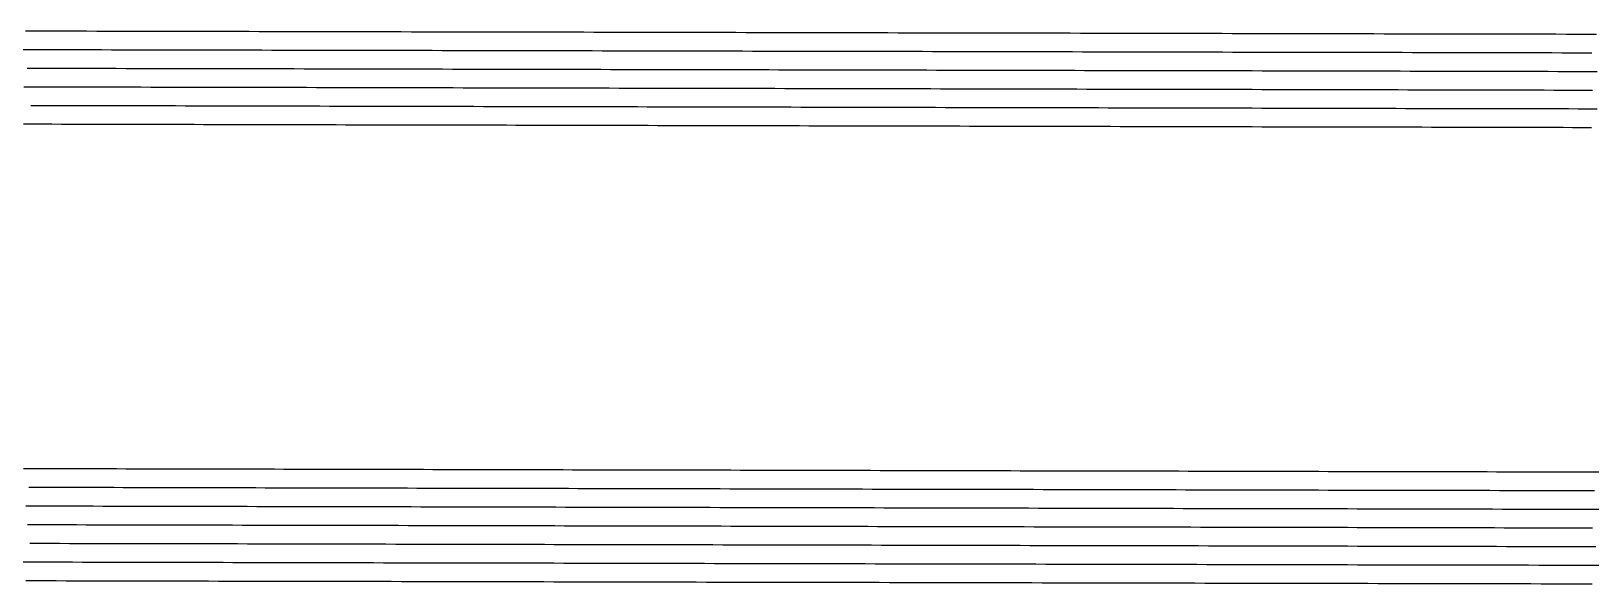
# Model space of a CAD drawing. Header units: millimetres. Extents: x -39.2 to 50.5, y -5.4 to 5.2.
# Drawn here: x -24.06 to 5.63, y -5.33 to 5.19 of the extents above; entities that cross this region are included whole.
import ezdxf

# ---------------------------------------------------------------- set-up
doc = ezdxf.new("R2010")
doc.units = ezdxf.units.MM
doc.layers.add('COPPER_L4_BOTTOM', color=7, linetype='CONTINUOUS')

msp = doc.modelspace()

# ---------------------------------------------------------------- linework, layer by layer
at = {"layer": 'COPPER_L4_BOTTOM'}
for points in [[(-2.351, 5.144), (-2.543, 5.144), (-2.736, 5.144), (-2.929, 5.145), (-3.122, 5.145), (-3.315, 5.146), (-3.507, 5.146), (-3.7, 5.146), (-3.893, 5.147), (-4.086, 5.147), (-4.279, 5.148), (-4.471, 5.148), (-4.664, 5.148), (-4.857, 5.149), (-5.05, 5.149), (-5.243, 5.15), (-5.436, 5.15), (-5.628, 5.15), (-5.821, 5.151), (-6.014, 5.151), (-6.207, 5.152), (-6.4, 5.152), (-6.593, 5.152), (-6.786, 5.153), (-6.979, 5.153), (-7.171, 5.153), (-7.364, 5.154), (-7.557, 5.154), (-7.75, 5.155), (-7.943, 5.155), (-8.136, 5.155), (-8.329, 5.156), (-8.522, 5.156), (-8.715, 5.157), (-8.908, 5.157), (-9.101, 5.157), (-9.294, 5.158), (-9.487, 5.158), (-9.68, 5.159), (-9.873, 5.159), (-10.066, 5.159), (-10.259, 5.16), (-10.452, 5.16), (-10.645, 5.161), (-10.838, 5.161), (-11.031, 5.161), (-11.224, 5.162), (-11.417, 5.162), (-11.61, 5.163), (-11.803, 5.163), (-11.996, 5.163), (-12.189, 5.164), (-12.382, 5.164), (-12.575, 5.165), (-12.768, 5.165), (-12.961, 5.165), (-13.154, 5.166), (-13.347, 5.166), (-13.54, 5.167), (-13.733, 5.167), (-13.926, 5.167), (-14.119, 5.168), (-14.313, 5.168), (-14.506, 5.168), (-14.699, 5.169), (-14.892, 5.169), (-15.085, 5.17), (-15.278, 5.17), (-15.471, 5.17), (-15.664, 5.171), (-15.858, 5.171), (-16.051, 5.172), (-16.244, 5.172), (-16.437, 5.172), (-16.63, 5.173), (-16.823, 5.173), (-17.017, 5.174), (-17.21, 5.174), (-17.403, 5.174), (-17.596, 5.175), (-17.789, 5.175), (-17.983, 5.176), (-18.176, 5.176), (-18.369, 5.176), (-18.562, 5.177), (-18.755, 5.177), (-18.949, 5.178), (-19.142, 5.178), (-19.335, 5.178), (-19.528, 5.179), (-19.722, 5.179), (-19.915, 5.18), (-20.108, 5.18), (-20.301, 5.18), (-20.495, 5.181), (-20.688, 5.181), (-20.881, 5.181), (-21.075, 5.182), (-21.268, 5.182), (-21.461, 5.183), (-21.655, 5.183), (-21.848, 5.183), (-22.041, 5.184), (-22.234, 5.184), (-22.428, 5.185), (-22.621, 5.185), (-22.814, 5.185), (-23.008, 5.186), (-23.201, 5.186), (-23.395, 5.187), (-23.588, 5.187), (-23.781, 5.187), (-23.975, 5.188), (-24.168, 5.188)], [(5.74, 5.127), (5.548, 5.127), (5.355, 5.128), (5.163, 5.128), (4.97, 5.129), (4.778, 5.129), (4.585, 5.129), (4.393, 5.13), (4.2, 5.13), (4.007, 5.131), (3.815, 5.131), (3.622, 5.131), (3.43, 5.132), (3.237, 5.132), (3.044, 5.133), (2.852, 5.133), (2.659, 5.133), (2.467, 5.134), (2.274, 5.134), (2.081, 5.135), (1.889, 5.135), (1.696, 5.135), (1.503, 5.136), (1.311, 5.136), (1.118, 5.137), (0.925, 5.137), (0.733, 5.137), (0.54, 5.138), (0.347, 5.138), (0.155, 5.139), (-0.038, 5.139), (-0.231, 5.139), (-0.423, 5.14), (-0.616, 5.14), (-0.809, 5.14), (-1.002, 5.141), (-1.194, 5.141), (-1.387, 5.142), (-1.58, 5.142), (-1.772, 5.142), (-1.965, 5.143), (-2.158, 5.143), (-2.351, 5.144)], [(-6.901, 4.798), (-7.092, 4.799), (-7.282, 4.799), (-7.473, 4.799), (-7.663, 4.8), (-7.854, 4.8), (-8.044, 4.8), (-8.234, 4.801), (-8.425, 4.801), (-8.615, 4.802), (-8.806, 4.802), (-8.996, 4.802), (-9.187, 4.803), (-9.377, 4.803), (-9.568, 4.804), (-9.758, 4.804), (-9.949, 4.804), (-10.139, 4.805), (-10.33, 4.805), (-10.52, 4.806), (-10.711, 4.806), (-10.901, 4.806), (-11.092, 4.807), (-11.282, 4.807), (-11.473, 4.808), (-11.664, 4.808), (-11.854, 4.808), (-12.045, 4.809), (-12.235, 4.809), (-12.426, 4.81), (-12.616, 4.81), (-12.807, 4.81), (-12.998, 4.811), (-13.188, 4.811), (-13.379, 4.812), (-13.569, 4.812), (-13.76, 4.812), (-13.951, 4.813), (-14.141, 4.813), (-14.332, 4.814), (-14.522, 4.814), (-14.713, 4.814), (-14.904, 4.815), (-15.094, 4.815), (-15.285, 4.815), (-15.476, 4.816), (-15.666, 4.816), (-15.857, 4.817), (-16.048, 4.817), (-16.238, 4.817), (-16.429, 4.818), (-16.62, 4.818), (-16.811, 4.819), (-17.001, 4.819), (-17.192, 4.819), (-17.383, 4.82), (-17.573, 4.82), (-17.764, 4.821), (-17.955, 4.821), (-18.146, 4.821), (-18.336, 4.822), (-18.527, 4.822), (-18.718, 4.823), (-18.909, 4.823), (-19.099, 4.823), (-19.29, 4.824), (-19.481, 4.824), (-19.672, 4.825), (-19.862, 4.825), (-20.053, 4.825), (-20.244, 4.826), (-20.435, 4.826), (-20.626, 4.827), (-20.816, 4.827), (-21.007, 4.827), (-21.198, 4.828), (-21.389, 4.828), (-21.58, 4.828), (-21.771, 4.829), (-21.962, 4.829), (-22.152, 4.83), (-22.343, 4.83), (-22.534, 4.83), (-22.725, 4.831), (-22.916, 4.831), (-23.107, 4.832), (-23.298, 4.832), (-23.488, 4.832), (-23.679, 4.833), (-23.87, 4.833), (-24.061, 4.834), (-24.252, 4.834)], [(5.654, 4.772), (5.464, 4.772), (5.274, 4.773), (5.084, 4.773), (4.894, 4.774), (4.704, 4.774), (4.514, 4.774), (4.324, 4.775), (4.134, 4.775), (3.943, 4.776), (3.753, 4.776), (3.563, 4.776), (3.373, 4.777), (3.183, 4.777), (2.993, 4.778), (2.803, 4.778), (2.613, 4.778), (2.422, 4.779), (2.232, 4.779), (2.042, 4.78), (1.852, 4.78), (1.662, 4.78), (1.472, 4.781), (1.281, 4.781), (1.091, 4.782), (0.901, 4.782), (0.711, 4.782), (0.521, 4.783), (0.33, 4.783), (0.14, 4.784), (-0.05, 4.784), (-0.24, 4.784), (-0.43, 4.785), (-0.621, 4.785), (-0.811, 4.786), (-1.001, 4.786), (-1.191, 4.786), (-1.382, 4.787), (-1.572, 4.787), (-1.762, 4.787), (-1.952, 4.788), (-2.143, 4.788), (-2.333, 4.789), (-2.523, 4.789), (-2.714, 4.789), (-2.904, 4.79), (-3.094, 4.79), (-3.284, 4.791), (-3.475, 4.791), (-3.665, 4.791), (-3.855, 4.792), (-4.046, 4.792), (-4.236, 4.793), (-4.426, 4.793), (-4.617, 4.793), (-4.807, 4.794), (-4.997, 4.794), (-5.188, 4.795), (-5.378, 4.795), (-5.569, 4.795), (-5.759, 4.796), (-5.949, 4.796), (-6.14, 4.797), (-6.33, 4.797), (-6.521, 4.797), (-6.711, 4.798), (-6.901, 4.798)], [(-11.336, 4.453), (-11.524, 4.453), (-11.712, 4.453), (-11.9, 4.454), (-12.088, 4.454), (-12.276, 4.455), (-12.464, 4.455), (-12.653, 4.455), (-12.841, 4.456), (-13.029, 4.456), (-13.217, 4.457), (-13.405, 4.457), (-13.593, 4.457), (-13.781, 4.458), (-13.969, 4.458), (-14.158, 4.459), (-14.346, 4.459), (-14.534, 4.459), (-14.722, 4.46), (-14.91, 4.46), (-15.098, 4.461), (-15.287, 4.461), (-15.475, 4.461), (-15.663, 4.462), (-15.851, 4.462), (-16.039, 4.462), (-16.228, 4.463), (-16.416, 4.463), (-16.604, 4.464), (-16.792, 4.464), (-16.981, 4.464), (-17.169, 4.465), (-17.357, 4.465), (-17.545, 4.466), (-17.734, 4.466), (-17.922, 4.466), (-18.11, 4.467), (-18.298, 4.467), (-18.487, 4.468), (-18.675, 4.468), (-18.863, 4.468), (-19.052, 4.469), (-19.24, 4.469), (-19.428, 4.47), (-19.616, 4.47), (-19.805, 4.47), (-19.993, 4.471), (-20.181, 4.471), (-20.37, 4.472), (-20.558, 4.472), (-20.746, 4.472), (-20.935, 4.473), (-21.123, 4.473), (-21.311, 4.474), (-21.5, 4.474), (-21.688, 4.474), (-21.877, 4.475), (-22.065, 4.475), (-22.253, 4.475), (-22.442, 4.476), (-22.63, 4.476), (-22.819, 4.477), (-23.007, 4.477), (-23.195, 4.477), (-23.384, 4.478), (-23.572, 4.478), (-23.761, 4.479), (-23.949, 4.479), (-24.138, 4.479)], [(5.756, 4.417), (5.568, 4.417), (5.381, 4.418), (5.193, 4.418), (5.005, 4.418), (4.818, 4.419), (4.63, 4.419), (4.443, 4.419), (4.255, 4.42), (4.067, 4.42), (3.88, 4.421), (3.692, 4.421), (3.504, 4.421), (3.317, 4.422), (3.129, 4.422), (2.942, 4.423), (2.754, 4.423), (2.566, 4.423), (2.379, 4.424), (2.191, 4.424), (2.003, 4.425), (1.816, 4.425), (1.628, 4.425), (1.44, 4.426), (1.252, 4.426), (1.065, 4.427), (0.877, 4.427), (0.689, 4.427), (0.502, 4.428), (0.314, 4.428), (0.126, 4.429), (-0.062, 4.429), (-0.249, 4.429), (-0.437, 4.43), (-0.625, 4.43), (-0.813, 4.431), (-1, 4.431), (-1.188, 4.431), (-1.376, 4.432), (-1.564, 4.432), (-1.751, 4.432), (-1.939, 4.433), (-2.127, 4.433), (-2.315, 4.434), (-2.503, 4.434), (-2.691, 4.434), (-2.878, 4.435), (-3.066, 4.435), (-3.254, 4.436), (-3.442, 4.436), (-3.63, 4.436), (-3.818, 4.437), (-4.005, 4.437), (-4.193, 4.438), (-4.381, 4.438), (-4.569, 4.438), (-4.757, 4.439), (-4.945, 4.439), (-5.133, 4.44), (-5.32, 4.44), (-5.508, 4.44), (-5.696, 4.441), (-5.884, 4.441), (-6.072, 4.442), (-6.26, 4.442), (-6.448, 4.442), (-6.636, 4.443), (-6.824, 4.443), (-7.012, 4.444), (-7.2, 4.444), (-7.388, 4.444), (-7.576, 4.445), (-7.764, 4.445), (-7.952, 4.446), (-8.14, 4.446), (-8.328, 4.446), (-8.516, 4.447), (-8.703, 4.447), (-8.891, 4.447), (-9.079, 4.448), (-9.268, 4.448), (-9.456, 4.449), (-9.644, 4.449), (-9.832, 4.449), (-10.02, 4.45), (-10.208, 4.45), (-10.396, 4.451), (-10.584, 4.451), (-10.772, 4.451), (-10.96, 4.452), (-11.148, 4.452), (-11.336, 4.453)], [(-15.654, 4.107), (-15.84, 4.107), (-16.026, 4.108), (-16.212, 4.108), (-16.397, 4.109), (-16.583, 4.109), (-16.769, 4.109), (-16.955, 4.11), (-17.14, 4.11), (-17.326, 4.111), (-17.512, 4.111), (-17.698, 4.111), (-17.884, 4.112), (-18.069, 4.112), (-18.255, 4.113), (-18.441, 4.113), (-18.627, 4.113), (-18.813, 4.114), (-18.998, 4.114), (-19.184, 4.115), (-19.37, 4.115), (-19.556, 4.115), (-19.742, 4.116), (-19.928, 4.116), (-20.113, 4.117), (-20.299, 4.117), (-20.485, 4.117), (-20.671, 4.118), (-20.857, 4.118), (-21.043, 4.119), (-21.229, 4.119), (-21.415, 4.119), (-21.6, 4.12), (-21.786, 4.12), (-21.972, 4.121), (-22.158, 4.121), (-22.344, 4.121), (-22.53, 4.122), (-22.716, 4.122), (-22.902, 4.122), (-23.088, 4.123), (-23.274, 4.123), (-23.46, 4.124), (-23.646, 4.124), (-23.832, 4.124), (-24.018, 4.125), (-24.204, 4.125)], [(5.668, 4.062), (5.482, 4.062), (5.297, 4.063), (5.112, 4.063), (4.927, 4.063), (4.742, 4.064), (4.557, 4.064), (4.372, 4.065), (4.187, 4.065), (4.002, 4.065), (3.816, 4.066), (3.631, 4.066), (3.446, 4.066), (3.261, 4.067), (3.076, 4.067), (2.891, 4.068), (2.705, 4.068), (2.52, 4.068), (2.335, 4.069), (2.15, 4.069), (1.965, 4.07), (1.779, 4.07), (1.594, 4.07), (1.409, 4.071), (1.224, 4.071), (1.039, 4.072), (0.853, 4.072), (0.668, 4.072), (0.483, 4.073), (0.298, 4.073), (0.112, 4.074), (-0.073, 4.074), (-0.258, 4.074), (-0.443, 4.075), (-0.629, 4.075), (-0.814, 4.076), (-0.999, 4.076), (-1.185, 4.076), (-1.37, 4.077), (-1.555, 4.077), (-1.741, 4.078), (-1.926, 4.078), (-2.111, 4.078), (-2.296, 4.079), (-2.482, 4.079), (-2.667, 4.079), (-2.852, 4.08), (-3.038, 4.08), (-3.223, 4.081), (-3.409, 4.081), (-3.594, 4.081), (-3.779, 4.082), (-3.965, 4.082), (-4.15, 4.083), (-4.335, 4.083), (-4.521, 4.083), (-4.706, 4.084), (-4.892, 4.084), (-5.077, 4.085), (-5.262, 4.085), (-5.448, 4.085), (-5.633, 4.086), (-5.819, 4.086), (-6.004, 4.087), (-6.19, 4.087), (-6.375, 4.087), (-6.561, 4.088), (-6.746, 4.088), (-6.931, 4.089), (-7.117, 4.089), (-7.302, 4.089), (-7.488, 4.09), (-7.673, 4.09), (-7.859, 4.091), (-8.044, 4.091), (-8.23, 4.091), (-8.415, 4.092), (-8.601, 4.092), (-8.786, 4.093), (-8.972, 4.093), (-9.157, 4.093), (-9.343, 4.094), (-9.529, 4.094), (-9.714, 4.094), (-9.9, 4.095), (-10.085, 4.095), (-10.271, 4.096), (-10.456, 4.096), (-10.642, 4.096), (-10.827, 4.097), (-11.013, 4.097), (-11.199, 4.098), (-11.384, 4.098), (-11.57, 4.098), (-11.755, 4.099), (-11.941, 4.099), (-12.127, 4.1), (-12.312, 4.1), (-12.498, 4.1), (-12.684, 4.101), (-12.869, 4.101), (-13.055, 4.102), (-13.24, 4.102), (-13.426, 4.102), (-13.612, 4.103), (-13.797, 4.103), (-13.983, 4.104), (-14.169, 4.104), (-14.355, 4.104), (-14.54, 4.105), (-14.726, 4.105), (-14.912, 4.106), (-15.097, 4.106), (-15.283, 4.106), (-15.469, 4.107), (-15.654, 4.107)], [(-19.849, 3.762), (-20.032, 3.762), (-20.216, 3.762), (-20.399, 3.763), (-20.583, 3.763), (-20.766, 3.764), (-20.949, 3.764), (-21.133, 3.764), (-21.316, 3.765), (-21.5, 3.765), (-21.683, 3.766), (-21.867, 3.766), (-22.05, 3.766), (-22.234, 3.767), (-22.417, 3.767), (-22.601, 3.768), (-22.784, 3.768), (-22.968, 3.768), (-23.151, 3.769), (-23.335, 3.769), (-23.518, 3.769), (-23.702, 3.77), (-23.885, 3.77), (-24.069, 3.771)], [(5.757, 3.706), (5.574, 3.707), (5.392, 3.707), (5.209, 3.708), (5.027, 3.708), (4.845, 3.708), (4.662, 3.709), (4.48, 3.709), (4.297, 3.71), (4.115, 3.71), (3.932, 3.71), (3.75, 3.711), (3.567, 3.711), (3.385, 3.712), (3.202, 3.712), (3.02, 3.712), (2.837, 3.713), (2.655, 3.713), (2.472, 3.713), (2.29, 3.714), (2.107, 3.714), (1.925, 3.715), (1.742, 3.715), (1.56, 3.715), (1.377, 3.716), (1.194, 3.716), (1.012, 3.717), (0.829, 3.717), (0.647, 3.717), (0.464, 3.718), (0.281, 3.718), (0.099, 3.719), (-0.084, 3.719), (-0.266, 3.719), (-0.449, 3.72), (-0.632, 3.72), (-0.814, 3.721), (-0.997, 3.721), (-1.18, 3.721), (-1.362, 3.722), (-1.545, 3.722), (-1.728, 3.723), (-1.911, 3.723), (-2.093, 3.723), (-2.276, 3.724), (-2.459, 3.724), (-2.641, 3.725), (-2.824, 3.725), (-3.007, 3.725), (-3.19, 3.726), (-3.372, 3.726), (-3.555, 3.726), (-3.738, 3.727), (-3.921, 3.727), (-4.103, 3.728), (-4.286, 3.728), (-4.469, 3.728), (-4.652, 3.729), (-4.835, 3.729), (-5.017, 3.73), (-5.2, 3.73), (-5.383, 3.73), (-5.566, 3.731), (-5.749, 3.731), (-5.932, 3.732), (-6.115, 3.732), (-6.297, 3.732), (-6.48, 3.733), (-6.663, 3.733), (-6.846, 3.734), (-7.029, 3.734), (-7.212, 3.734), (-7.395, 3.735), (-7.578, 3.735), (-7.761, 3.736), (-7.943, 3.736), (-8.126, 3.736), (-8.309, 3.737), (-8.492, 3.737), (-8.675, 3.738), (-8.858, 3.738), (-9.041, 3.738), (-9.224, 3.739), (-9.407, 3.739), (-9.59, 3.74), (-9.773, 3.74), (-9.956, 3.74), (-10.139, 3.741), (-10.322, 3.741), (-10.505, 3.741), (-10.688, 3.742), (-10.871, 3.742), (-11.054, 3.743), (-11.237, 3.743), (-11.42, 3.743), (-11.604, 3.744), (-11.787, 3.744), (-11.97, 3.745), (-12.153, 3.745), (-12.336, 3.745), (-12.519, 3.746), (-12.702, 3.746), (-12.885, 3.747), (-13.068, 3.747), (-13.251, 3.747), (-13.435, 3.748), (-13.618, 3.748), (-13.801, 3.749), (-13.984, 3.749), (-14.167, 3.749), (-14.35, 3.75), (-14.534, 3.75), (-14.717, 3.751), (-14.9, 3.751), (-15.083, 3.751), (-15.266, 3.752), (-15.45, 3.752), (-15.633, 3.753), (-15.816, 3.753), (-15.999, 3.753), (-16.183, 3.754), (-16.366, 3.754), (-16.549, 3.754), (-16.732, 3.755), (-16.916, 3.755), (-17.099, 3.756), (-17.282, 3.756), (-17.465, 3.756), (-17.649, 3.757), (-17.832, 3.757), (-18.015, 3.758), (-18.199, 3.758), (-18.382, 3.758), (-18.565, 3.759), (-18.749, 3.759), (-18.932, 3.76), (-19.115, 3.76), (-19.299, 3.76), (-19.482, 3.761), (-19.666, 3.761), (-19.849, 3.762)], [(-23.846, 3.416), (-24.027, 3.416), (-24.207, 3.417)], [(5.645, 3.351), (5.466, 3.352), (5.287, 3.352), (5.108, 3.353), (4.928, 3.353), (4.749, 3.353), (4.57, 3.354), (4.391, 3.354), (4.211, 3.355), (4.032, 3.355), (3.853, 3.355), (3.673, 3.356), (3.494, 3.356), (3.315, 3.357), (3.135, 3.357), (2.956, 3.357), (2.777, 3.358), (2.597, 3.358), (2.418, 3.359), (2.238, 3.359), (2.059, 3.359), (1.88, 3.36), (1.7, 3.36), (1.521, 3.36), (1.341, 3.361), (1.162, 3.361), (0.983, 3.362), (0.803, 3.362), (0.624, 3.362), (0.444, 3.363), (0.265, 3.363), (0.085, 3.364), (-0.094, 3.364), (-0.274, 3.364), (-0.453, 3.365), (-0.633, 3.365), (-0.812, 3.366), (-0.992, 3.366), (-1.171, 3.366), (-1.351, 3.367), (-1.53, 3.367), (-1.71, 3.368), (-1.889, 3.368), (-2.069, 3.368), (-2.248, 3.369), (-2.428, 3.369), (-2.608, 3.37), (-2.787, 3.37), (-2.967, 3.37), (-3.146, 3.371), (-3.326, 3.371), (-3.505, 3.372), (-3.685, 3.372), (-3.865, 3.372), (-4.044, 3.373), (-4.224, 3.373), (-4.404, 3.373), (-4.583, 3.374), (-4.763, 3.374), (-4.943, 3.375), (-5.122, 3.375), (-5.302, 3.375), (-5.482, 3.376), (-5.661, 3.376), (-5.841, 3.377), (-6.021, 3.377), (-6.2, 3.377), (-6.38, 3.378), (-6.56, 3.378), (-6.74, 3.379), (-6.919, 3.379), (-7.099, 3.379), (-7.279, 3.38), (-7.459, 3.38), (-7.638, 3.381), (-7.818, 3.381), (-7.998, 3.381), (-8.178, 3.382), (-8.358, 3.382), (-8.537, 3.383), (-8.717, 3.383), (-8.897, 3.383), (-9.077, 3.384), (-9.257, 3.384), (-9.436, 3.385), (-9.616, 3.385), (-9.796, 3.385), (-9.976, 3.386), (-10.156, 3.386), (-10.336, 3.387), (-10.516, 3.387), (-10.695, 3.387), (-10.875, 3.388), (-11.055, 3.388), (-11.235, 3.388), (-11.415, 3.389), (-11.595, 3.389), (-11.775, 3.39), (-11.955, 3.39), (-12.135, 3.39), (-12.315, 3.391), (-12.495, 3.391), (-12.675, 3.392), (-12.855, 3.392), (-13.035, 3.392), (-13.215, 3.393), (-13.395, 3.393), (-13.575, 3.394), (-13.755, 3.394), (-13.935, 3.394), (-14.115, 3.395), (-14.295, 3.395), (-14.475, 3.396), (-14.655, 3.396), (-14.835, 3.396), (-15.015, 3.397), (-15.195, 3.397), (-15.375, 3.398), (-15.555, 3.398), (-15.735, 3.398), (-15.915, 3.399), (-16.095, 3.399), (-16.275, 3.4), (-16.456, 3.4), (-16.636, 3.4), (-16.816, 3.401), (-16.996, 3.401), (-17.176, 3.401), (-17.356, 3.402), (-17.536, 3.402), (-17.717, 3.403), (-17.897, 3.403), (-18.077, 3.403), (-18.257, 3.404), (-18.437, 3.404), (-18.617, 3.405), (-18.798, 3.405), (-18.978, 3.405), (-19.158, 3.406), (-19.338, 3.406), (-19.519, 3.407), (-19.699, 3.407), (-19.879, 3.407), (-20.059, 3.408), (-20.239, 3.408), (-20.42, 3.409), (-20.6, 3.409), (-20.78, 3.409), (-20.961, 3.41), (-21.141, 3.41), (-21.321, 3.411), (-21.501, 3.411), (-21.682, 3.411), (-21.862, 3.412), (-22.042, 3.412), (-22.223, 3.413), (-22.403, 3.413), (-22.583, 3.413), (-22.764, 3.414), (-22.944, 3.414), (-23.125, 3.415), (-23.305, 3.415), (-23.485, 3.415), (-23.666, 3.416), (-23.846, 3.416)], [(-24.207, -3.133), (-24.03, -3.133), (-23.853, -3.133), (-23.676, -3.134), (-23.499, -3.134), (-23.322, -3.134), (-23.145, -3.135), (-22.968, -3.135), (-22.791, -3.136), (-22.614, -3.136), (-22.437, -3.136), (-22.26, -3.137), (-22.083, -3.137), (-21.906, -3.138), (-21.729, -3.138), (-21.552, -3.138), (-21.375, -3.139), (-21.198, -3.139), (-21.021, -3.14), (-20.844, -3.14), (-20.667, -3.14), (-20.49, -3.141), (-20.313, -3.141), (-20.136, -3.142), (-19.959, -3.142), (-19.782, -3.142), (-19.604, -3.143), (-19.427, -3.143), (-19.25, -3.144), (-19.073, -3.144), (-18.896, -3.144), (-18.719, -3.145), (-18.542, -3.145), (-18.364, -3.146), (-18.187, -3.146), (-18.01, -3.146), (-17.833, -3.147), (-17.656, -3.147), (-17.478, -3.147), (-17.301, -3.148), (-17.124, -3.148), (-16.947, -3.149), (-16.77, -3.149), (-16.592, -3.149), (-16.415, -3.15), (-16.238, -3.15), (-16.061, -3.151), (-15.883, -3.151), (-15.706, -3.151), (-15.529, -3.152), (-15.351, -3.152), (-15.174, -3.153), (-14.997, -3.153), (-14.82, -3.153), (-14.642, -3.154), (-14.465, -3.154), (-14.288, -3.155), (-14.11, -3.155), (-13.933, -3.155), (-13.756, -3.156), (-13.578, -3.156), (-13.401, -3.157), (-13.224, -3.157)], [(-13.224, -3.157), (-13.046, -3.157), (-12.869, -3.158), (-12.691, -3.158), (-12.514, -3.159), (-12.337, -3.159), (-12.159, -3.159), (-11.982, -3.16), (-11.804, -3.16), (-11.627, -3.161), (-11.449, -3.161), (-11.272, -3.161), (-11.095, -3.162), (-10.917, -3.162), (-10.74, -3.162), (-10.562, -3.163), (-10.385, -3.163), (-10.207, -3.164), (-10.03, -3.164), (-9.852, -3.164), (-9.675, -3.165), (-9.497, -3.165), (-9.32, -3.166), (-9.142, -3.166), (-8.965, -3.166), (-8.787, -3.167), (-8.609, -3.167), (-8.432, -3.168), (-8.254, -3.168), (-8.077, -3.168), (-7.899, -3.169), (-7.722, -3.169), (-7.544, -3.17), (-7.366, -3.17), (-7.189, -3.17), (-7.011, -3.171), (-6.834, -3.171), (-6.656, -3.172), (-6.478, -3.172), (-6.301, -3.172), (-6.123, -3.173), (-5.945, -3.173), (-5.768, -3.174), (-5.59, -3.174), (-5.412, -3.174), (-5.235, -3.175), (-5.057, -3.175), (-4.879, -3.175), (-4.702, -3.176), (-4.524, -3.176), (-4.346, -3.177), (-4.168, -3.177), (-3.991, -3.177), (-3.813, -3.178), (-3.635, -3.178), (-3.457, -3.179), (-3.28, -3.179), (-3.102, -3.179), (-2.924, -3.18), (-2.746, -3.18), (-2.569, -3.181), (-2.391, -3.181), (-2.213, -3.181), (-2.035, -3.182), (-1.857, -3.182), (-1.679, -3.183), (-1.502, -3.183), (-1.324, -3.183), (-1.146, -3.184), (-0.968, -3.184), (-0.79, -3.185), (-0.612, -3.185), (-0.434, -3.185), (-0.257, -3.186), (-0.079, -3.186), (0.099, -3.187), (0.277, -3.187), (0.455, -3.187), (0.633, -3.188), (0.811, -3.188), (0.989, -3.189), (1.167, -3.189), (1.345, -3.189), (1.523, -3.19), (1.701, -3.19), (1.879, -3.19), (2.056, -3.191), (2.234, -3.191), (2.412, -3.192), (2.59, -3.192), (2.768, -3.192), (2.946, -3.193), (3.124, -3.193), (3.302, -3.194), (3.481, -3.194), (3.659, -3.194), (3.837, -3.195), (4.015, -3.195), (4.193, -3.196), (4.371, -3.196), (4.549, -3.196), (4.727, -3.197), (4.905, -3.197), (5.083, -3.198), (5.261, -3.198), (5.439, -3.198), (5.617, -3.199), (5.796, -3.199)], [(-24.109, -3.489), (-23.929, -3.489), (-23.749, -3.489), (-23.569, -3.49), (-23.389, -3.49), (-23.209, -3.491), (-23.028, -3.491), (-22.848, -3.491), (-22.668, -3.492), (-22.488, -3.492), (-22.308, -3.493), (-22.128, -3.493), (-21.947, -3.493), (-21.767, -3.494), (-21.587, -3.494), (-21.407, -3.495), (-21.226, -3.495), (-21.046, -3.495), (-20.866, -3.496), (-20.686, -3.496), (-20.505, -3.497), (-20.325, -3.497), (-20.145, -3.497), (-19.965, -3.498), (-19.784, -3.498), (-19.604, -3.499), (-19.424, -3.499), (-19.244, -3.499), (-19.063, -3.5), (-18.883, -3.5), (-18.703, -3.5), (-18.522, -3.501), (-18.342, -3.501), (-18.162, -3.502), (-17.981, -3.502), (-17.801, -3.502)], [(-17.801, -3.502), (-17.621, -3.503), (-17.44, -3.503), (-17.26, -3.504), (-17.079, -3.504), (-16.899, -3.504), (-16.719, -3.505), (-16.538, -3.505), (-16.358, -3.506), (-16.177, -3.506), (-15.997, -3.506), (-15.817, -3.507), (-15.636, -3.507), (-15.456, -3.508), (-15.275, -3.508), (-15.095, -3.508), (-14.914, -3.509), (-14.734, -3.509), (-14.553, -3.51), (-14.373, -3.51), (-14.192, -3.51), (-14.012, -3.511), (-13.831, -3.511), (-13.651, -3.512), (-13.47, -3.512), (-13.29, -3.512), (-13.109, -3.513), (-12.929, -3.513), (-12.748, -3.514), (-12.568, -3.514), (-12.387, -3.514), (-12.206, -3.515), (-12.026, -3.515), (-11.845, -3.515), (-11.665, -3.516), (-11.484, -3.516), (-11.303, -3.517), (-11.123, -3.517), (-10.942, -3.517), (-10.762, -3.518), (-10.581, -3.518), (-10.4, -3.519), (-10.22, -3.519), (-10.039, -3.519), (-9.858, -3.52), (-9.678, -3.52), (-9.497, -3.521), (-9.316, -3.521), (-9.136, -3.521), (-8.955, -3.522), (-8.774, -3.522), (-8.593, -3.523), (-8.413, -3.523), (-8.232, -3.523), (-8.051, -3.524), (-7.871, -3.524), (-7.69, -3.525), (-7.509, -3.525), (-7.328, -3.525), (-7.147, -3.526), (-6.967, -3.526), (-6.786, -3.527), (-6.605, -3.527), (-6.424, -3.527), (-6.244, -3.528), (-6.063, -3.528), (-5.882, -3.528), (-5.701, -3.529), (-5.52, -3.529), (-5.339, -3.53), (-5.159, -3.53), (-4.978, -3.53), (-4.797, -3.531), (-4.616, -3.531), (-4.435, -3.532), (-4.254, -3.532), (-4.073, -3.532), (-3.892, -3.533), (-3.712, -3.533), (-3.531, -3.534), (-3.35, -3.534), (-3.169, -3.534), (-2.988, -3.535), (-2.807, -3.535), (-2.626, -3.536), (-2.445, -3.536), (-2.264, -3.536), (-2.083, -3.537), (-1.902, -3.537), (-1.721, -3.538), (-1.54, -3.538), (-1.359, -3.538), (-1.178, -3.539), (-0.997, -3.539), (-0.816, -3.54), (-0.635, -3.54), (-0.454, -3.54), (-0.273, -3.541), (-0.092, -3.541), (0.089, -3.542), (0.27, -3.542), (0.451, -3.542), (0.632, -3.543), (0.813, -3.543), (0.994, -3.543), (1.176, -3.544), (1.357, -3.544), (1.538, -3.545), (1.719, -3.545), (1.9, -3.545), (2.081, -3.546), (2.262, -3.546), (2.443, -3.547), (2.625, -3.547), (2.806, -3.547), (2.987, -3.548), (3.168, -3.548), (3.349, -3.549), (3.53, -3.549), (3.712, -3.549), (3.893, -3.55), (4.074, -3.55), (4.255, -3.551), (4.436, -3.551), (4.618, -3.551), (4.799, -3.552), (4.98, -3.552), (5.161, -3.553), (5.343, -3.553), (5.524, -3.553), (5.705, -3.554)], [(-24.165, -3.844), (-23.981, -3.845), (-23.798, -3.845), (-23.615, -3.846), (-23.432, -3.846), (-23.248, -3.846), (-23.065, -3.847), (-22.882, -3.847), (-22.698, -3.848), (-22.515, -3.848)], [(-22.515, -3.848), (-22.332, -3.848), (-22.148, -3.849), (-21.965, -3.849), (-21.781, -3.85), (-21.598, -3.85), (-21.415, -3.85), (-21.231, -3.851), (-21.048, -3.851), (-20.865, -3.852), (-20.681, -3.852), (-20.498, -3.852), (-20.314, -3.853), (-20.131, -3.853), (-19.947, -3.853), (-19.764, -3.854), (-19.581, -3.854), (-19.397, -3.855), (-19.214, -3.855), (-19.03, -3.855), (-18.847, -3.856), (-18.663, -3.856), (-18.48, -3.857), (-18.296, -3.857), (-18.113, -3.857), (-17.929, -3.858), (-17.746, -3.858), (-17.562, -3.859), (-17.379, -3.859), (-17.195, -3.859), (-17.012, -3.86), (-16.828, -3.86), (-16.645, -3.861), (-16.461, -3.861), (-16.278, -3.861), (-16.094, -3.862), (-15.911, -3.862), (-15.727, -3.863), (-15.544, -3.863), (-15.36, -3.863), (-15.177, -3.864), (-14.993, -3.864), (-14.809, -3.865), (-14.626, -3.865), (-14.442, -3.865), (-14.259, -3.866), (-14.075, -3.866), (-13.891, -3.867), (-13.708, -3.867), (-13.524, -3.867), (-13.341, -3.868), (-13.157, -3.868), (-12.973, -3.868), (-12.79, -3.869), (-12.606, -3.869), (-12.422, -3.87), (-12.239, -3.87), (-12.055, -3.87), (-11.871, -3.871), (-11.688, -3.871), (-11.504, -3.872), (-11.32, -3.872), (-11.137, -3.872), (-10.953, -3.873), (-10.769, -3.873), (-10.586, -3.874), (-10.402, -3.874), (-10.218, -3.874), (-10.035, -3.875), (-9.851, -3.875), (-9.667, -3.876), (-9.483, -3.876), (-9.3, -3.876), (-9.116, -3.877), (-8.932, -3.877), (-8.748, -3.878), (-8.565, -3.878), (-8.381, -3.878), (-8.197, -3.879), (-8.013, -3.879), (-7.829, -3.88), (-7.646, -3.88), (-7.462, -3.88), (-7.278, -3.881), (-7.094, -3.881), (-6.91, -3.881), (-6.727, -3.882), (-6.543, -3.882), (-6.359, -3.883), (-6.175, -3.883), (-5.991, -3.883), (-5.807, -3.884), (-5.624, -3.884), (-5.44, -3.885), (-5.256, -3.885), (-5.072, -3.885), (-4.888, -3.886), (-4.704, -3.886), (-4.52, -3.887), (-4.337, -3.887), (-4.153, -3.887), (-3.969, -3.888), (-3.785, -3.888), (-3.601, -3.889), (-3.417, -3.889), (-3.233, -3.889), (-3.049, -3.89), (-2.865, -3.89), (-2.681, -3.891), (-2.497, -3.891), (-2.313, -3.891), (-2.129, -3.892), (-1.945, -3.892), (-1.762, -3.893), (-1.578, -3.893), (-1.394, -3.893), (-1.21, -3.894), (-1.026, -3.894), (-0.842, -3.895), (-0.658, -3.895), (-0.474, -3.895), (-0.29, -3.896), (-0.106, -3.896), (0.078, -3.896), (0.262, -3.897), (0.447, -3.897), (0.631, -3.898), (0.815, -3.898), (0.999, -3.898), (1.183, -3.899), (1.367, -3.899), (1.551, -3.9), (1.735, -3.9), (1.919, -3.9), (2.103, -3.901), (2.287, -3.901), (2.471, -3.902), (2.655, -3.902), (2.839, -3.902), (3.024, -3.903), (3.208, -3.903), (3.392, -3.904), (3.576, -3.904), (3.76, -3.904), (3.944, -3.905), (4.128, -3.905), (4.312, -3.906), (4.497, -3.906), (4.681, -3.906), (4.865, -3.907), (5.049, -3.907), (5.233, -3.908), (5.417, -3.908), (5.602, -3.908), (5.786, -3.909)], [(-24.131, -4.2), (-23.946, -4.201), (-23.76, -4.201), (-23.574, -4.201), (-23.388, -4.202), (-23.202, -4.202), (-23.017, -4.203), (-22.831, -4.203), (-22.645, -4.203), (-22.459, -4.204), (-22.273, -4.204), (-22.087, -4.205), (-21.902, -4.205), (-21.716, -4.205), (-21.53, -4.206), (-21.344, -4.206), (-21.158, -4.206), (-20.972, -4.207), (-20.786, -4.207), (-20.601, -4.208), (-20.415, -4.208), (-20.229, -4.208), (-20.043, -4.209), (-19.857, -4.209), (-19.671, -4.21), (-19.485, -4.21), (-19.299, -4.21), (-19.113, -4.211), (-18.927, -4.211), (-18.741, -4.212), (-18.555, -4.212), (-18.369, -4.212), (-18.183, -4.213), (-17.997, -4.213), (-17.812, -4.214), (-17.626, -4.214), (-17.44, -4.214), (-17.254, -4.215), (-17.068, -4.215), (-16.882, -4.216), (-16.696, -4.216), (-16.51, -4.216), (-16.324, -4.217), (-16.138, -4.217), (-15.952, -4.218), (-15.765, -4.218), (-15.579, -4.218), (-15.393, -4.219), (-15.207, -4.219), (-15.021, -4.22), (-14.835, -4.22), (-14.649, -4.22), (-14.463, -4.221), (-14.277, -4.221), (-14.091, -4.221), (-13.905, -4.222), (-13.719, -4.222), (-13.533, -4.223), (-13.347, -4.223), (-13.16, -4.223), (-12.974, -4.224), (-12.788, -4.224), (-12.602, -4.225), (-12.416, -4.225), (-12.23, -4.225), (-12.044, -4.226), (-11.858, -4.226), (-11.671, -4.227), (-11.485, -4.227), (-11.299, -4.227), (-11.113, -4.228), (-10.927, -4.228), (-10.741, -4.229), (-10.554, -4.229), (-10.368, -4.229), (-10.182, -4.23), (-9.996, -4.23), (-9.81, -4.231), (-9.623, -4.231), (-9.437, -4.231), (-9.251, -4.232), (-9.065, -4.232), (-8.878, -4.233), (-8.692, -4.233), (-8.506, -4.233), (-8.32, -4.234), (-8.133, -4.234), (-7.947, -4.235), (-7.761, -4.235), (-7.575, -4.235), (-7.388, -4.236), (-7.202, -4.236), (-7.016, -4.236), (-6.83, -4.237), (-6.643, -4.237), (-6.457, -4.238), (-6.271, -4.238), (-6.084, -4.238), (-5.898, -4.239), (-5.712, -4.239), (-5.525, -4.24), (-5.339, -4.24), (-5.153, -4.24), (-4.966, -4.241), (-4.78, -4.241), (-4.594, -4.242), (-4.407, -4.242), (-4.221, -4.242), (-4.034, -4.243), (-3.848, -4.243), (-3.662, -4.244), (-3.475, -4.244), (-3.289, -4.244), (-3.102, -4.245), (-2.916, -4.245), (-2.73, -4.246), (-2.543, -4.246), (-2.357, -4.246), (-2.17, -4.247), (-1.984, -4.247), (-1.797, -4.248), (-1.611, -4.248), (-1.425, -4.248), (-1.238, -4.249), (-1.052, -4.249), (-0.865, -4.249), (-0.679, -4.25), (-0.492, -4.25), (-0.306, -4.251), (-0.119, -4.251), (0.067, -4.251), (0.254, -4.252), (0.44, -4.252), (0.627, -4.253), (0.813, -4.253), (1, -4.253), (1.186, -4.254), (1.373, -4.254), (1.559, -4.255), (1.746, -4.255), (1.933, -4.255), (2.119, -4.256), (2.306, -4.256), (2.492, -4.257), (2.679, -4.257), (2.865, -4.257), (3.052, -4.258), (3.239, -4.258), (3.425, -4.259), (3.612, -4.259), (3.798, -4.259), (3.985, -4.26), (4.172, -4.26), (4.358, -4.261), (4.545, -4.261), (4.732, -4.261), (4.918, -4.262), (5.105, -4.262), (5.292, -4.263), (5.478, -4.263), (5.665, -4.263)], [(-24.089, -4.556), (-23.9, -4.556), (-23.712, -4.557), (-23.524, -4.557), (-23.335, -4.558), (-23.147, -4.558), (-22.959, -4.558), (-22.77, -4.559), (-22.582, -4.559), (-22.394, -4.56), (-22.205, -4.56), (-22.017, -4.56), (-21.829, -4.561), (-21.64, -4.561), (-21.452, -4.561), (-21.264, -4.562), (-21.075, -4.562), (-20.887, -4.563), (-20.699, -4.563), (-20.51, -4.563), (-20.322, -4.564), (-20.134, -4.564), (-19.945, -4.565), (-19.757, -4.565), (-19.568, -4.565), (-19.38, -4.566), (-19.192, -4.566), (-19.003, -4.567), (-18.815, -4.567), (-18.626, -4.567), (-18.438, -4.568), (-18.249, -4.568), (-18.061, -4.569), (-17.872, -4.569), (-17.684, -4.569), (-17.496, -4.57), (-17.307, -4.57), (-17.119, -4.571), (-16.93, -4.571), (-16.742, -4.571), (-16.553, -4.572), (-16.365, -4.572), (-16.176, -4.573), (-15.988, -4.573), (-15.799, -4.573), (-15.611, -4.574), (-15.422, -4.574), (-15.234, -4.574), (-15.045, -4.575), (-14.856, -4.575), (-14.668, -4.576), (-14.479, -4.576), (-14.291, -4.576), (-14.102, -4.577), (-13.914, -4.577), (-13.725, -4.578), (-13.536, -4.578), (-13.348, -4.578), (-13.159, -4.579), (-12.971, -4.579), (-12.782, -4.58), (-12.593, -4.58), (-12.405, -4.58), (-12.216, -4.581), (-12.028, -4.581), (-11.839, -4.582), (-11.65, -4.582), (-11.462, -4.582), (-11.273, -4.583), (-11.084, -4.583), (-10.896, -4.584), (-10.707, -4.584), (-10.518, -4.584), (-10.33, -4.585), (-10.141, -4.585), (-9.952, -4.586), (-9.764, -4.586), (-9.575, -4.586), (-9.386, -4.587), (-9.198, -4.587), (-9.009, -4.588), (-8.82, -4.588), (-8.631, -4.588), (-8.443, -4.589), (-8.254, -4.589), (-8.065, -4.589), (-7.876, -4.59), (-7.688, -4.59), (-7.499, -4.591), (-7.31, -4.591), (-7.121, -4.591), (-6.933, -4.592), (-6.744, -4.592), (-6.555, -4.593), (-6.366, -4.593), (-6.178, -4.593), (-5.989, -4.594), (-5.8, -4.594), (-5.611, -4.595), (-5.422, -4.595), (-5.233, -4.595), (-5.045, -4.596), (-4.856, -4.596), (-4.667, -4.597), (-4.478, -4.597), (-4.289, -4.597), (-4.1, -4.598), (-3.912, -4.598), (-3.723, -4.599), (-3.534, -4.599), (-3.345, -4.599), (-3.156, -4.6), (-2.967, -4.6), (-2.778, -4.601), (-2.589, -4.601), (-2.4, -4.601), (-2.212, -4.602), (-2.023, -4.602), (-1.834, -4.602), (-1.645, -4.603), (-1.456, -4.603), (-1.267, -4.604), (-1.078, -4.604), (-0.889, -4.604), (-0.7, -4.605), (-0.511, -4.605), (-0.322, -4.606), (-0.133, -4.606), (0.056, -4.606), (0.245, -4.607), (0.434, -4.607), (0.623, -4.608), (0.812, -4.608), (1.001, -4.608), (1.19, -4.609), (1.379, -4.609), (1.568, -4.61), (1.757, -4.61), (1.946, -4.61), (2.135, -4.611), (2.324, -4.611), (2.513, -4.612), (2.702, -4.612), (2.891, -4.612), (3.08, -4.613), (3.269, -4.613), (3.458, -4.614), (3.647, -4.614), (3.836, -4.614), (4.026, -4.615), (4.215, -4.615), (4.404, -4.616), (4.593, -4.616), (4.782, -4.616), (4.971, -4.617), (5.16, -4.617), (5.349, -4.617), (5.539, -4.618), (5.728, -4.618)], [(-24.227, -4.911), (-24.036, -4.912), (-23.845, -4.912), (-23.654, -4.913), (-23.464, -4.913), (-23.273, -4.913), (-23.082, -4.914), (-22.891, -4.914), (-22.7, -4.914), (-22.51, -4.915), (-22.319, -4.915), (-22.128, -4.916), (-21.937, -4.916), (-21.746, -4.916), (-21.556, -4.917), (-21.365, -4.917), (-21.174, -4.918), (-20.983, -4.918), (-20.792, -4.918), (-20.601, -4.919), (-20.41, -4.919), (-20.22, -4.92), (-20.029, -4.92), (-19.838, -4.92), (-19.647, -4.921), (-19.456, -4.921), (-19.265, -4.922), (-19.074, -4.922), (-18.883, -4.922), (-18.692, -4.923), (-18.502, -4.923), (-18.311, -4.924), (-18.12, -4.924), (-17.929, -4.924), (-17.738, -4.925), (-17.547, -4.925), (-17.356, -4.926), (-17.165, -4.926), (-16.974, -4.926), (-16.783, -4.927), (-16.592, -4.927), (-16.401, -4.927), (-16.21, -4.928), (-16.019, -4.928), (-15.828, -4.929), (-15.637, -4.929), (-15.446, -4.929), (-15.255, -4.93), (-15.064, -4.93), (-14.873, -4.931), (-14.682, -4.931), (-14.491, -4.931), (-14.3, -4.932), (-14.109, -4.932), (-13.918, -4.933), (-13.727, -4.933), (-13.536, -4.933), (-13.345, -4.934), (-13.153, -4.934), (-12.962, -4.935), (-12.771, -4.935), (-12.58, -4.935), (-12.389, -4.936), (-12.198, -4.936), (-12.007, -4.937), (-11.816, -4.937), (-11.625, -4.937), (-11.434, -4.938), (-11.242, -4.938), (-11.051, -4.939), (-10.86, -4.939), (-10.669, -4.939), (-10.478, -4.94), (-10.287, -4.94), (-10.096, -4.941), (-9.904, -4.941), (-9.713, -4.941), (-9.522, -4.942), (-9.331, -4.942), (-9.14, -4.942), (-8.948, -4.943), (-8.757, -4.943), (-8.566, -4.944), (-8.375, -4.944), (-8.184, -4.944), (-7.992, -4.945), (-7.801, -4.945), (-7.61, -4.946), (-7.419, -4.946), (-7.227, -4.946), (-7.036, -4.947), (-6.845, -4.947), (-6.654, -4.948), (-6.462, -4.948), (-6.271, -4.948), (-6.08, -4.949), (-5.889, -4.949), (-5.697, -4.95), (-5.506, -4.95), (-5.315, -4.95), (-5.123, -4.951), (-4.932, -4.951), (-4.741, -4.952), (-4.549, -4.952), (-4.358, -4.952), (-4.167, -4.953), (-3.975, -4.953), (-3.784, -4.954), (-3.593, -4.954), (-3.401, -4.954), (-3.21, -4.955), (-3.019, -4.955), (-2.827, -4.955), (-2.636, -4.956), (-2.445, -4.956), (-2.253, -4.957), (-2.062, -4.957), (-1.87, -4.957), (-1.679, -4.958), (-1.488, -4.958), (-1.296, -4.959), (-1.105, -4.959), (-0.913, -4.959), (-0.722, -4.96), (-0.53, -4.96), (-0.339, -4.961), (-0.147, -4.961), (0.044, -4.961), (0.235, -4.962), (0.427, -4.962), (0.618, -4.963), (0.81, -4.963), (1.001, -4.963), (1.193, -4.964), (1.384, -4.964), (1.576, -4.965), (1.767, -4.965), (1.959, -4.965), (2.15, -4.966), (2.342, -4.966), (2.533, -4.967), (2.725, -4.967), (2.916, -4.967), (3.108, -4.968), (3.3, -4.968), (3.491, -4.969), (3.683, -4.969), (3.874, -4.969), (4.066, -4.97), (4.257, -4.97), (4.449, -4.97), (4.641, -4.971)], [(4.641, -4.971), (4.832, -4.971), (5.024, -4.972), (5.215, -4.972), (5.407, -4.972), (5.599, -4.973), (5.79, -4.973)], [(-24.167, -5.267), (-23.974, -5.267), (-23.781, -5.268), (-23.587, -5.268), (-23.394, -5.269), (-23.201, -5.269), (-23.007, -5.269), (-22.814, -5.27), (-22.621, -5.27), (-22.428, -5.271), (-22.234, -5.271), (-22.041, -5.271), (-21.848, -5.272), (-21.654, -5.272), (-21.461, -5.273), (-21.268, -5.273), (-21.074, -5.273), (-20.881, -5.274), (-20.688, -5.274), (-20.494, -5.275), (-20.301, -5.275), (-20.108, -5.275), (-19.914, -5.276), (-19.721, -5.276), (-19.528, -5.277), (-19.334, -5.277), (-19.141, -5.277), (-18.947, -5.278), (-18.754, -5.278), (-18.561, -5.279), (-18.367, -5.279), (-18.174, -5.279), (-17.98, -5.28), (-17.787, -5.28), (-17.593, -5.28), (-17.4, -5.281), (-17.207, -5.281), (-17.013, -5.282), (-16.82, -5.282), (-16.626, -5.282), (-16.433, -5.283), (-16.239, -5.283), (-16.046, -5.284), (-15.852, -5.284), (-15.659, -5.284), (-15.465, -5.285), (-15.272, -5.285), (-15.078, -5.286), (-14.885, -5.286), (-14.691, -5.286), (-14.498, -5.287), (-14.304, -5.287), (-14.111, -5.288), (-13.917, -5.288), (-13.724, -5.288), (-13.53, -5.289), (-13.337, -5.289), (-13.143, -5.29), (-12.949, -5.29), (-12.756, -5.29), (-12.562, -5.291), (-12.369, -5.291), (-12.175, -5.292), (-11.982, -5.292), (-11.788, -5.292), (-11.594, -5.293), (-11.401, -5.293), (-11.207, -5.294), (-11.014, -5.294), (-10.82, -5.294), (-10.626, -5.295), (-10.433, -5.295), (-10.239, -5.295), (-10.045, -5.296), (-9.852, -5.296), (-9.658, -5.297), (-9.464, -5.297), (-9.271, -5.297), (-9.077, -5.298), (-8.883, -5.298), (-8.69, -5.299), (-8.496, -5.299), (-8.302, -5.299), (-8.109, -5.3), (-7.915, -5.3), (-7.721, -5.301), (-7.527, -5.301), (-7.334, -5.301), (-7.14, -5.302), (-6.946, -5.302), (-6.753, -5.303), (-6.559, -5.303), (-6.365, -5.303), (-6.171, -5.304), (-5.978, -5.304), (-5.784, -5.305), (-5.59, -5.305), (-5.396, -5.305), (-5.202, -5.306), (-5.009, -5.306), (-4.815, -5.307), (-4.621, -5.307), (-4.427, -5.307), (-4.233, -5.308), (-4.04, -5.308), (-3.846, -5.308), (-3.652, -5.309), (-3.458, -5.309), (-3.264, -5.31), (-3.07, -5.31), (-2.877, -5.31), (-2.683, -5.311), (-2.489, -5.311), (-2.295, -5.312), (-2.101, -5.312), (-1.907, -5.312), (-1.713, -5.313), (-1.519, -5.313), (-1.326, -5.314), (-1.132, -5.314), (-0.938, -5.314), (-0.744, -5.315), (-0.55, -5.315), (-0.356, -5.316), (-0.162, -5.316), (0.032, -5.316)], [(0.032, -5.316), (0.226, -5.317), (0.42, -5.317), (0.614, -5.318), (0.808, -5.318), (1.002, -5.318), (1.196, -5.319), (1.39, -5.319), (1.583, -5.32), (1.777, -5.32), (1.971, -5.32), (2.165, -5.321), (2.359, -5.321), (2.553, -5.322), (2.747, -5.322), (2.941, -5.322), (3.136, -5.323), (3.33, -5.323), (3.524, -5.323), (3.718, -5.324), (3.912, -5.324), (4.106, -5.325), (4.3, -5.325), (4.494, -5.325), (4.688, -5.326), (4.882, -5.326), (5.076, -5.327), (5.27, -5.327), (5.464, -5.327), (5.658, -5.328)]]:
    msp.add_lwpolyline(points, dxfattribs=at)

doc.saveas('drawing.dxf')
